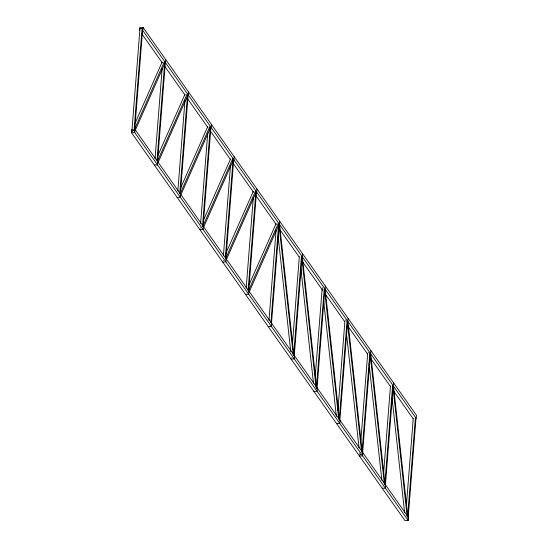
<?xml version="1.0" encoding="UTF-8"?>
<svg xmlns="http://www.w3.org/2000/svg" width="548" height="548" viewBox="0 0 548 548"><rect width="100%" height="100%" fill="white"/><g stroke="black" fill="none" stroke-linecap="round" stroke-linejoin="round"><path stroke-width="0.41" stroke-dasharray="2.74 2.06" d="M359.522 454.395L359.639 452.847M322.258 287.953L322.806 287.31M291.44 357.728L291.981 357.084M345.589 319.635L345.048 320.279L347.165 320.217M368.379 351.96L367.831 352.611L369.948 352.542M360.344 454.059L359.796 454.703L361.913 454.641M382.586 487.028L383.127 486.384M223.07 260.026L223.639 260.834M359.783 453.977L360.351 454.785M200.397 227.153L200.623 228.42"/><path stroke-width="0.82" d="M408.185 520.504L134.753 132.602L134.993 129.499L408.431 517.401L408.185 520.504L404.972 520.6L131.534 132.698L131.78 129.588M139.569 30.599L139.815 27.496L143.028 27.4L416.466 415.302L416.22 418.412L142.788 30.503L143.028 27.4M142.076 28.565L134.041 130.657L131.924 130.725L139.959 28.626L142.076 28.565L142.644 29.373L134.739 129.766M155.043 158.797L162.139 68.61M157.023 160.434L164.722 62.588M157.529 162.092L165.359 62.547M157.783 161.824L157.536 164.927L154.324 165.023M165.571 62.828L165.818 59.725M177.833 191.122L184.991 100.085M179.744 193.608L187.58 94.064M180.313 194.417L188.149 94.873M180.566 194.15L180.326 197.253L177.107 197.349M188.361 95.153L188.601 92.05M200.616 223.447L207.713 133.26M202.534 225.934L210.295 127.239M203.103 226.742L210.932 127.198M203.356 226.475L203.109 229.578L199.897 229.674M211.144 127.479L211.391 124.375M223.399 255.772L230.503 165.585M225.317 258.259L233.153 158.715M225.886 259.067L233.722 159.523M226.139 258.8L225.892 261.903L222.68 261.999M233.928 159.804L234.174 156.701M246.189 288.097L253.286 197.91M248.1 290.584L255.937 191.04M248.676 291.392L256.505 191.848M248.929 291.125L248.682 294.228L245.463 294.324M256.717 192.129L256.964 189.026M268.972 320.422L276.076 230.235M270.89 322.909L278.658 224.221M271.459 323.717L279.295 224.173M271.712 323.45L271.466 326.553L268.253 326.649M279.501 224.454L279.747 221.351M292.365 345.089L299.324 256.608M293.673 355.234L301.441 256.546M294.249 356.042L302.078 256.498M294.502 355.775L294.255 358.878L291.036 358.974M302.291 256.779L302.537 253.676M315.285 375.716L322.114 288.933M316.463 387.559L324.231 288.871M317.032 388.368L324.868 288.823M317.285 388.1L317.039 391.204L313.826 391.299M325.074 289.104L325.32 286.001M337.869 410.589L344.898 321.258M339.246 419.884L347.014 321.197M339.815 420.693L347.651 321.149M340.068 420.426L339.829 423.529L336.609 423.625M347.864 321.429L348.103 318.326M360.858 440.366L367.687 353.583M362.036 452.21L369.804 353.522M362.536 453.874L370.441 353.481M362.858 452.751L362.612 455.854L359.399 455.95M370.647 353.761L370.893 350.651M383.511 474.39L390.471 385.908M384.819 484.542L392.587 385.847M385.388 485.343L393.224 385.806M385.641 485.076L385.402 488.179L382.182 488.275M393.437 386.087L393.676 382.977M406.363 505.866L413.26 418.234M407.609 516.867L415.377 418.172M408.041 519.374L416.014 418.131M135.116 123.197L162.174 61.951M134.383 131.383L134.15 130.109L164.284 61.89M135.178 130.465L165.318 62.246M157.564 156.296L184.957 94.277M157.276 161.66L187.074 94.215M157.968 162.79L188.101 94.571M180.689 187.848L207.747 126.602M180.066 193.985L209.857 126.54M180.751 195.115L210.548 127.67M203.472 220.173L230.53 158.927M202.849 226.31L232.647 158.865M203.541 227.441L233.674 159.221M225.92 253.272L253.313 191.252M225.639 258.635L255.43 191.19M226.324 259.766L256.122 192.321M249.045 284.823L276.103 223.577M248.422 290.961L278.22 223.516M249.114 292.091L279.247 223.872M134.15 130.109L132.034 130.171L132.267 131.445M131.534 132.698L134.753 132.602M141.994 34.038L162.359 62.924M164.784 66.363L185.142 95.249M187.567 98.688L207.932 127.574M210.35 131.013L230.229 159.215M233.14 163.338L253.498 192.225M255.923 195.663L276.288 224.55M279.679 229.365L299.071 256.875M302.955 262.376L321.861 289.2M325.252 294.016L344.644 321.525M348.042 326.341L367.434 353.85M370.825 358.666L390.217 386.176M393.615 390.991L413.007 418.501M393.464 385.929L407.842 516.949M392.827 385.724L407.205 516.737M392.115 398.547L404.623 512.551M370.77 354.453L385.148 485.473M370.044 353.398L384.326 483.562M369.044 363.666L381.84 480.219M347.987 322.128L362.269 452.292M347.254 321.073L361.632 452.086M346.541 333.896L359.05 447.894M325.204 289.803L339.575 420.823M324.471 288.741L338.753 418.912M322.354 288.81L322.539 290.509M323.567 299.866L336.356 416.425M302.414 257.478L316.792 388.498M301.681 256.416L316.059 387.436M300.873 268.39L313.477 383.244M279.631 225.153L293.913 355.316M278.898 224.091L293.276 355.111M278.089 236.065L290.783 351.775"/></g></svg>
